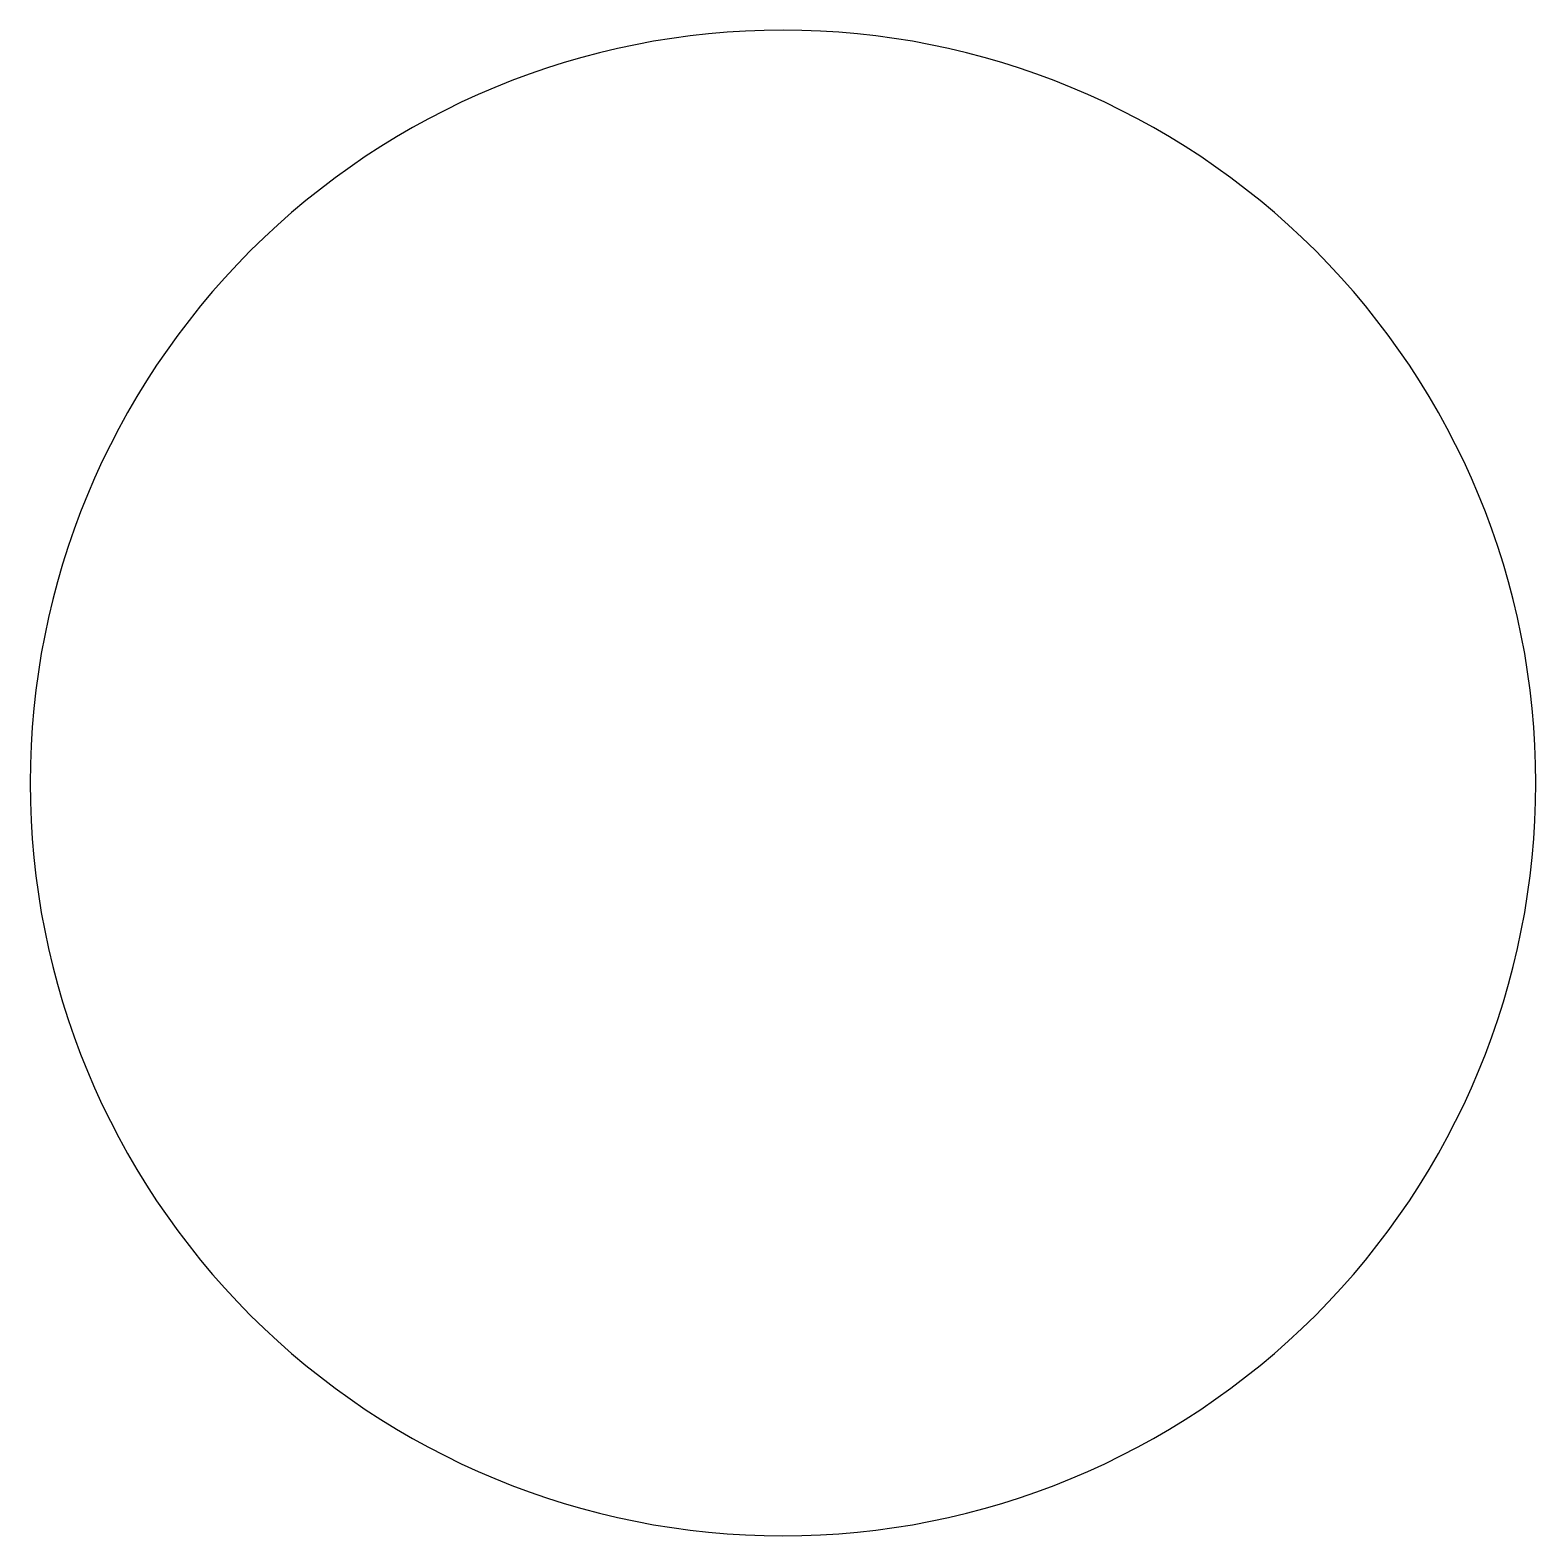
# Model space of a CAD drawing. Header units: millimetres. Extents: x -0.9 to 0.9, y -0.9 to 0.9.
import ezdxf

# ---------------------------------------------------------------- set-up
doc = ezdxf.new("R2010")
doc.units = ezdxf.units.MM

msp = doc.modelspace()

# ---------------------------------------------------------------- linework, layer by layer
for start, end in [(90, 135), (45, 90), (45, 90), (135, 180), (135, 180), (0, 45), (0, 45), (180, 225), (180, 225), (315, 0), (315, 0), (225, 270), (225, 270), (270, 315), (270, 315)]:
    msp.add_arc((0, 0), 0.9, start, end)

doc.saveas('drawing.dxf')
